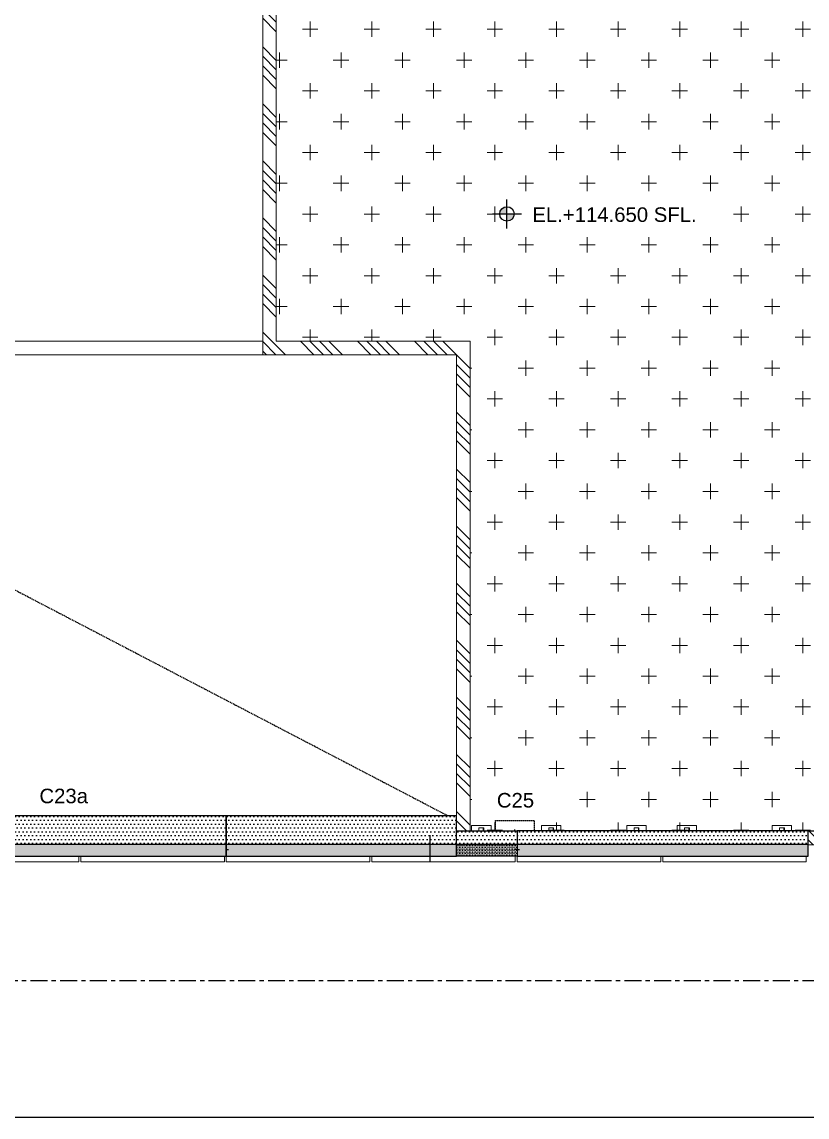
# Model space of a CAD drawing. Header units: millimetres. Extents: x 663313 to 1226001, y 1431724 to 1620898.
# Drawn here: x 762425 to 770522, y 1505819 to 1517107 of the extents above; entities that cross this region are included whole.
import ezdxf
from ezdxf.enums import TextEntityAlignment as Align

# ---------------------------------------------------------------- set-up
doc = ezdxf.new("R2010")
doc.units = ezdxf.units.MM
doc.set_wipeout_variables(frame=1)
for name, pattern in [('CENTER', [50.8, 31.75, -6.35, 6.35, -6.35]), ('HIDDEN', [0.375, 0.25, -0.125]), ('TA_GL_000.70000', [1.925, 0.7, -0.175, 0.175, -0.175, 0.7]), ('XKITLINE00', [0]), ('XKITLINE02', [4, 2, -2])]:
    doc.linetypes.add(name, pattern=pattern)
for name, color, linetype in [('000 - 0_SYM_DWG_GRIDLINE_MAIN_COLOR_251', 7, 'Continuous'), ('000 - 0_SYM_DWG_SLOPE-SYM_TEXT_COLOR_3', 7, 'Continuous'), ('000 - GRID', 7, 'CENTER'), ('010 - ASPG_FLASHING_HATCH_', 7, 'Continuous'), ('010 - ASPG_FLASHING_MAIN_COLOR_2', 7, 'Continuous'), ('010 - ASPG_FLASHING_MAIN_COLOR_4', 7, 'Continuous'), ('010 - ASPG_FLASHING_WIPEOUT_', 7, 'Continuous'), ('_PP-Dim', 7, 'Continuous'), ('BR', 7, 'Continuous'), ('CVA044__', 7, 'Continuous'), ('DIM', 7, 'Continuous'), ('TEXT', 7, 'Continuous')]:
    doc.layers.add(name, color=color, linetype=linetype)
doc.layers.add('A-FLOR-E', color=7, linetype='Continuous', lineweight=9)
doc.layers.add('Part', color=7, linetype='Continuous', lineweight=0)
doc.styles.add('Arial', font='arial.ttf')
doc.styles.add('TA', font='', dxfattribs={"height": 4.5})
doc.styles.get('TA').set_extended_font_data('Cordia New')
pattern_1 = [(0, (0, 0), (7.9375, 15.875), [0, -15.875])]
pattern_2 = [(0, (0, 0), (19.84375, 39.6875), [0, -39.6875])]

# ---------------------------------------------------------------- blocks, each defined once
blk = doc.blocks.new('*U4786')
at = {"layer": '000 - 0_SYM_DWG_GRIDLINE_MAIN_COLOR_251', "color": 7, "linetype": 'ByBlock', "ltscale": 5}
blk.add_line((76, 0), (-538, 0), dxfattribs=at)
at = {"color": 7, "style": 'TA', "flags": 1}
blk.add_attdef('LOCATION', (6, -6), '', height=4.5, rotation=270, dxfattribs=at)
at = {"layer": '000 - 0_SYM_DWG_SLOPE-SYM_TEXT_COLOR_3', "color": 7, "style": 'Arial'}
blk.add_attdef('GRID-HEAD', text='', height=4, rotation=180, dxfattribs=at).set_placement((154.09, 0), align=Align.MIDDLE_CENTER)
blk = doc.blocks.new('W-1-PP18-ST_ENT4_REV00_20260531-225107_LOPF_DIMS')
at = {"layer": '000 - GRID', "color": 7, "linetype": 'TA_GL_000.70000', "xscale": 50.00000000000038, "yscale": 50.00000000000038, "zscale": 50.00000000000038, "rotation": 180}
blk.add_blockref('*U4786', (0, -14800), dxfattribs=at)
blk = doc.blocks.new('po')
h = blk.add_hatch(color=7)
h.dxf.hatch_style = 1
edge = h.paths.add_edge_path()
edge.add_line((1.5, 0), (0, 0))
edge.add_line((0, 0), (0, -1.5))
edge.add_arc((0, 0), 1.5, 270, 360)
edge = h.paths.add_edge_path()
edge.add_line((-1.5, 0), (0, 0))
edge.add_line((0, 0), (0, 1.5))
edge.add_arc((0, 0), 1.5, 90, 180)
at = {"color": 7}
for p, q in [((0, -2.99), (0, 2.99)), ((-2.99, 0), (2.99, 0))]:
    blk.add_line(p, q, dxfattribs=at)
blk.add_circle((0, 0), 1.5, dxfattribs=at)
blk = doc.blocks.new('C25')
at = {"layer": 'BR', "color": 7}
for p, q in [((-0.034, 0), (0.034, 0)), ((0, 0.034), (0, -0.034))]:
    blk.add_line(p, q, dxfattribs=at)
at = {"layer": 'BR', "color": 7, "ltscale": 5}
blk.add_lwpolyline([(-0.125, 0.2), (0.125, 0.2), (0.125, -0.2), (-0.125, -0.2)], close=True, dxfattribs=at)
blk = doc.blocks.new('44')
at = {"layer": 'Part', "color": 7, "linetype": 'XKITLINE02', "lineweight": 0}
for p, q in [((19.989, 27.261), (19.789, 27.261)), ((19.989, 26.521), (19.789, 26.521)), ((19.989, 25.541), (19.789, 25.541)), ((19.989, 25.021), (19.789, 25.021)), ((19.989, 24.041), (19.789, 24.041)), ((19.989, 23.521), (19.789, 23.521)), ((19.989, 22.641), (19.789, 22.641)), ((19.989, 21.921), (19.789, 21.921)), ((19.989, 21.041), (19.789, 21.041)), ((19.989, 20.521), (19.789, 20.521)), ((19.989, 19.541), (19.789, 19.541))]:
    blk.add_line(p, q, dxfattribs=at)
at = {"layer": 'Part', "color": 7, "linetype": 'XKITLINE00', "lineweight": 0}
for points in [[(19.639, 26.811), (19.639, 28.291), (19.789, 28.291), (19.789, 26.811)], [(19.789, 26.791), (19.789, 25.311), (19.639, 25.311), (19.639, 26.791)], [(19.789, 25.291), (19.789, 23.811), (19.639, 23.811), (19.639, 25.291)], [(19.789, 23.791), (19.789, 22.311), (19.639, 22.311), (19.639, 23.791)], [(19.639, 20.811), (19.639, 22.291), (19.789, 22.291), (19.789, 20.811)], [(19.789, 20.791), (19.789, 19.311), (19.639, 19.311), (19.639, 20.791)]]:
    blk.add_lwpolyline(points, close=True, dxfattribs=at)
at = {"layer": 'Part', "color": 7, "linetype": 'HIDDEN', "lineweight": 0, "ltscale": 8}
for points in [[(19.789, 27.381), (19.779, 27.381), (19.779, 27.181), (19.789, 27.181)], [(19.789, 26.641), (19.779, 26.641), (19.779, 26.441), (19.789, 26.441)], [(19.789, 25.661), (19.779, 25.661), (19.779, 25.461), (19.789, 25.461)], [(19.789, 25.141), (19.779, 25.141), (19.779, 24.941), (19.789, 24.941)], [(19.789, 24.161), (19.779, 24.161), (19.779, 23.961), (19.789, 23.961)], [(19.789, 23.641), (19.779, 23.641), (19.779, 23.441), (19.789, 23.441)], [(19.789, 22.761), (19.779, 22.761), (19.779, 22.561), (19.789, 22.561)], [(19.789, 22.041), (19.779, 22.041), (19.779, 21.841), (19.789, 21.841)], [(19.789, 21.161), (19.779, 21.161), (19.779, 20.961), (19.789, 20.961)], [(19.789, 20.641), (19.779, 20.641), (19.779, 20.441), (19.789, 20.441)], [(19.789, 19.661), (19.779, 19.661), (19.779, 19.461), (19.789, 19.461)]]:
    blk.add_lwpolyline(points, dxfattribs=at)
for points in [[(19.814, 27.181), (20.014, 27.181), (20.014, 27.381), (19.814, 27.381)], [(19.814, 26.441), (20.014, 26.441), (20.014, 26.641), (19.814, 26.641)], [(19.814, 25.461), (20.014, 25.461), (20.014, 25.661), (19.814, 25.661)], [(19.814, 24.941), (20.014, 24.941), (20.014, 25.141), (19.814, 25.141)], [(19.814, 23.961), (20.014, 23.961), (20.014, 24.161), (19.814, 24.161)], [(19.814, 23.441), (20.014, 23.441), (20.014, 23.641), (19.814, 23.641)], [(19.814, 22.561), (20.014, 22.561), (20.014, 22.761), (19.814, 22.761)], [(19.814, 21.841), (20.014, 21.841), (20.014, 22.041), (19.814, 22.041)], [(19.814, 20.961), (20.014, 20.961), (20.014, 21.161), (19.814, 21.161)], [(19.814, 20.441), (20.014, 20.441), (20.014, 20.641), (19.814, 20.641)], [(19.814, 19.461), (20.014, 19.461), (20.014, 19.661), (19.814, 19.661)]]:
    blk.add_lwpolyline(points, close=True, dxfattribs=at)
at = {"layer": 'Part', "color": 7, "linetype": 'XKITLINE02', "lineweight": 0}
for points in [[(19.789, 27.256), (19.989, 27.256), (19.989, 27.306), (19.789, 27.306)], [(19.789, 26.516), (19.989, 26.516), (19.989, 26.566), (19.789, 26.566)], [(19.789, 25.536), (19.989, 25.536), (19.989, 25.586), (19.789, 25.586)], [(19.789, 25.016), (19.989, 25.016), (19.989, 25.066), (19.789, 25.066)], [(19.789, 24.036), (19.989, 24.036), (19.989, 24.086), (19.789, 24.086)], [(19.789, 23.516), (19.989, 23.516), (19.989, 23.566), (19.789, 23.566)], [(19.789, 22.636), (19.989, 22.636), (19.989, 22.686), (19.789, 22.686)], [(19.789, 21.916), (19.989, 21.916), (19.989, 21.966), (19.789, 21.966)], [(19.789, 21.036), (19.989, 21.036), (19.989, 21.086), (19.789, 21.086)], [(19.789, 20.516), (19.989, 20.516), (19.989, 20.566), (19.789, 20.566)], [(19.789, 19.536), (19.989, 19.536), (19.989, 19.586), (19.789, 19.586)]]:
    blk.add_lwpolyline(points, dxfattribs=at)
blk = doc.blocks.new('W-1-PP18-ST_ENT4_REV00_20260531-225334_LOPF_PL')
at = {"layer": 'A-FLOR-E'}
h = blk.add_hatch(dxfattribs=at)
h.set_pattern_fill('CROSS', scale=50)
h.set_pattern_definition([(0, (-663607876.36, -1524781034.1), (317.5, 317.5), [158.75, -476.25]), (90, (-663607797, -1524781113.48), (-317.5, 317.5), [158.75, -476.25])])
h.paths.add_polyline_path([(19110, -8210), (19110, -13360), (23992, -13360), (23968, -1700), (16485, -1700), (16485, -3485), (17110, -3485), (17110, -8210)])
at = {"layer": 'TEXT'}
h = blk.add_hatch(dxfattribs=at)
h.set_pattern_fill('ANSI34', scale=21.831008, angle=389.6127)
h.set_pattern_definition([(314.9986, (31061.48, -20146.6), (294.079, 294.065), []), (314.9986, (31061.47, -20244.64), (294.079, 294.065), []), (314.9986, (31061.47, -20342.66), (294.079, 294.065), []), (314.9986, (31061.47, -20440.7), (294.079, 294.065), [])])
h.paths.add_polyline_path([(21250, -1450), (21250, -1590), (24079, -1590), (24079, -1450)], flags=17)
h.paths.add_polyline_path([(18500, -1590), (18500, -1450), (16348, -1450), (16348, -1590)])
h.paths.add_polyline_path([(18500, -1450), (18500, -1590), (21250, -1590), (21250, -1450)], flags=17)
h.paths.add_polyline_path([(24220, -1450), (24080, -1450), (24080, -13260), (19110, -13260), (19110, -8210), (17110, -8210), (17110, -3485), (16485, -3485), (16485, -1575), (16345, -1575), (16345, -3625), (16970, -3625), (16970, -8350), (18970, -8350), (18970, -13400), (24220, -13400)])
at = {"layer": 'BR', "color": 7}
for p, q in [((19535, -13275), (19604, -13275)), ((19570, -13310), (19570, -13241))]:
    blk.add_line(p, q, dxfattribs=at)
at = {"layer": 'BR', "color": 7, "linetype": 'HIDDEN', "ltscale": 5}
blk.add_lwpolyline([(19370, -13400), (19370, -13150), (19770, -13150), (19770, -13400)], close=True, dxfattribs=at)
at = {"layer": 'DIM', "color": 7, "linetype": 'HIDDEN', "ltscale": 50}
blk.add_line((18970, -13150), (-2309, -2059), dxfattribs=at)
at = {"layer": 'DIM', "color": 7}
blk.add_line((18970, -13400), (13120, -13400), dxfattribs=at)
for points in [[(13119, -13150), (18970, -13150)], [(24080, -13260), (19710, -13260)]]:
    blk.add_lwpolyline(points, dxfattribs=at)
at = {"layer": 'Part', "color": 7, "linetype": 'XKITLINE00', "lineweight": 0}
for points in [[(18970, -13400), (18970, -8350), (16970, -8350), (16970, -3625), (16345, -3625), (16345, -1450)], [(16347, -1450), (24218, -1450), (24218, -13400), (18970, -13400)]]:
    blk.add_lwpolyline(points, dxfattribs=at)
for points in [[(17110, -8210), (17110, -3485), (16485, -3485), (16485, -1590), (24078, -1590), (24078, -13260), (19110, -13260), (19110, -8210)], [(12920, -13150), (12920, -3426), (16345, -3426), (16345, -3626), (13120, -3626), (13120, -8210), (16970, -8210), (16970, -8350), (13120, -8350), (13120, -13150)]]:
    blk.add_lwpolyline(points, close=True, dxfattribs=at)
at = {"color": 7, "xscale": 50.00000000000001, "yscale": 50.00000000000001, "zscale": 50.00000000000001}
blk.add_blockref('po', (19489, -6898), dxfattribs=at)
at = {"layer": 'DIM', "color": 7, "xscale": 1000, "yscale": 1000, "zscale": 1000, "rotation": 89.99860517248617}
blk.add_blockref('C25', (14920, -13275), dxfattribs=at)
at = {"layer": 'CVA044__', "color": 7, "char_height": 150, "attachment_point": 5, "style": 'Arial', "bg_fill": 3, "box_fill_scale": 1.1, "bg_fill_color": 256, "bg_fill_true_color": 13158600, "bg_fill_transparency": 0}
for s, insert in [('\\A1;C23a', (14918, -12898)), ('\\A1;C25', (19577, -12942))]:
    blk.add_mtext(s, dxfattribs=dict(at, insert=insert))
at = {"layer": 'DIM', "color": 7, "insert": (20598, -6906), "char_height": 150, "attachment_point": 5, "rotation": 359.9986, "style": 'Arial', "bg_fill": 3, "box_fill_scale": 1.1, "bg_fill_color": 256, "bg_fill_true_color": 13158600, "bg_fill_transparency": 0}
blk.add_mtext('\\A1;EL.+114.650 SFL.', dxfattribs=at)
at = {"color": 7, "xscale": 1000.000000000001, "yscale": 1000.000000000001, "zscale": 1000.000000000001, "rotation": 90}
blk.add_blockref('44', (41886, -33214), dxfattribs=at)
blk = doc.blocks.new('*U6314')
at = {"color": 7}
blk.add_wipeout([(0, -52), (3000, -52), (3000, -348), (0, -348)], dxfattribs=at).dxf.layer = '010 - ASPG_FLASHING_WIPEOUT_'
at = {"layer": '010 - ASPG_FLASHING_HATCH_'}
h = blk.add_hatch(dxfattribs=at)
h.set_pattern_fill('DOTS', scale=0.5)
h.set_pattern_definition(pattern_2)
h.paths.add_polyline_path([(0, -52), (3000, -52), (3000, -348), (0, -348)])
at = {"layer": '010 - ASPG_FLASHING_MAIN_COLOR_2', "color": 7}
blk.add_lwpolyline([(0, -52), (3000, -52), (3000, -348), (0, -348)], close=True, dxfattribs=at)
at = {"color": 7}
blk.add_wipeout([(0, 69.3), (3000, 69.3), (3000, -52), (0, -52)], dxfattribs=at).dxf.layer = '010 - ASPG_FLASHING_WIPEOUT_'
at = {"layer": '010 - ASPG_FLASHING_HATCH_'}
h = blk.add_hatch(dxfattribs=at)
h.set_pattern_fill('DOTS', scale=0.2)
h.set_pattern_definition(pattern_1)
h.paths.add_polyline_path([(0, 69.3), (3000, 69.3), (3000, -52), (0, -52)])
at = {"layer": '010 - ASPG_FLASHING_MAIN_COLOR_4', "color": 7}
blk.add_lwpolyline([(0, 69.3), (3000, 69.3), (3000, -52), (0, -52)], close=True, dxfattribs=at)
at = {"layer": 'Defpoints', "color": 7}
blk.add_line((0, 2), (25, 2), dxfattribs=at)
blk.add_line((0, 2), (25, 2), dxfattribs=at)
blk = doc.blocks.new('*U6313')
at = {"color": 7}
blk.add_wipeout([(0, -52), (2376, -52), (2376, -348), (0, -348)], dxfattribs=at).dxf.layer = '010 - ASPG_FLASHING_WIPEOUT_'
at = {"layer": '010 - ASPG_FLASHING_HATCH_'}
h = blk.add_hatch(dxfattribs=at)
h.set_pattern_fill('DOTS', scale=0.5)
h.set_pattern_definition(pattern_2)
h.paths.add_polyline_path([(0, -52), (2376, -52), (2376, -348), (0, -348)])
at = {"layer": '010 - ASPG_FLASHING_MAIN_COLOR_2', "color": 7}
blk.add_lwpolyline([(0, -52), (2376, -52), (2376, -348), (0, -348)], close=True, dxfattribs=at)
at = {"color": 7}
blk.add_wipeout([(0, 69), (2376, 69), (2376, -52), (0, -52)], dxfattribs=at).dxf.layer = '010 - ASPG_FLASHING_WIPEOUT_'
at = {"layer": '010 - ASPG_FLASHING_HATCH_'}
h = blk.add_hatch(dxfattribs=at)
h.set_pattern_fill('DOTS', scale=0.2)
h.set_pattern_definition(pattern_1)
h.paths.add_polyline_path([(0, 69), (2376, 69), (2376, -52), (0, -52)])
at = {"layer": '010 - ASPG_FLASHING_MAIN_COLOR_4', "color": 7}
blk.add_lwpolyline([(0, 69), (2376, 69), (2376, -52), (0, -52)], close=True, dxfattribs=at)
at = {"layer": 'Defpoints', "color": 7}
blk.add_line((0, 2), (25, 2), dxfattribs=at)
blk.add_line((0, 2), (25, 2), dxfattribs=at)
blk = doc.blocks.new('*U6315')
at = {"color": 7}
blk.add_wipeout([(0, -52), (3000, -52), (3000, -193), (0, -193)], dxfattribs=at).dxf.layer = '010 - ASPG_FLASHING_WIPEOUT_'
at = {"layer": '010 - ASPG_FLASHING_HATCH_'}
h = blk.add_hatch(dxfattribs=at)
h.set_pattern_fill('DOTS', scale=0.5)
h.set_pattern_definition(pattern_2)
h.paths.add_polyline_path([(0, -52), (3000, -52), (3000, -193), (0, -193)])
at = {"layer": '010 - ASPG_FLASHING_MAIN_COLOR_2', "color": 7}
blk.add_lwpolyline([(0, -52), (3000, -52), (3000, -193), (0, -193)], close=True, dxfattribs=at)
at = {"color": 7}
blk.add_wipeout([(0, 69.3), (3000, 69.3), (3000, -52), (0, -52)], dxfattribs=at).dxf.layer = '010 - ASPG_FLASHING_WIPEOUT_'
at = {"layer": '010 - ASPG_FLASHING_HATCH_'}
h = blk.add_hatch(dxfattribs=at)
h.set_pattern_fill('DOTS', scale=0.2)
h.set_pattern_definition(pattern_1)
h.paths.add_polyline_path([(0, 69.3), (3000, 69.3), (3000, -52), (0, -52)])
at = {"layer": '010 - ASPG_FLASHING_MAIN_COLOR_4', "color": 7}
blk.add_lwpolyline([(0, 69.3), (3000, 69.3), (3000, -52), (0, -52)], close=True, dxfattribs=at)
at = {"layer": 'Defpoints', "color": 7}
blk.add_line((0, 2), (25, 2), dxfattribs=at)
blk.add_line((0, 2), (25, 2), dxfattribs=at)
blk = doc.blocks.new('*U6316')
at = {"color": 7}
blk.add_wipeout([(0, -52), (624, -52), (624, -193), (0, -193)], dxfattribs=at).dxf.layer = '010 - ASPG_FLASHING_WIPEOUT_'
at = {"layer": '010 - ASPG_FLASHING_HATCH_'}
h = blk.add_hatch(dxfattribs=at)
h.set_pattern_fill('DOTS', scale=0.5)
h.set_pattern_definition(pattern_2)
h.paths.add_polyline_path([(0, -52), (624, -52), (624, -193), (0, -193)])
at = {"layer": '010 - ASPG_FLASHING_MAIN_COLOR_2', "color": 7}
blk.add_lwpolyline([(0, -52), (624, -52), (624, -193), (0, -193)], close=True, dxfattribs=at)
at = {"color": 7}
blk.add_wipeout([(0, 69), (624, 69), (624, -52), (0, -52)], dxfattribs=at).dxf.layer = '010 - ASPG_FLASHING_WIPEOUT_'
at = {"layer": '010 - ASPG_FLASHING_HATCH_'}
h = blk.add_hatch(dxfattribs=at)
h.set_pattern_fill('DOTS', scale=0.2)
h.set_pattern_definition(pattern_1)
h.paths.add_polyline_path([(0, 69), (624, 69), (624, -52), (0, -52)])
at = {"layer": '010 - ASPG_FLASHING_MAIN_COLOR_4', "color": 7}
blk.add_lwpolyline([(0, 69), (624, 69), (624, -52), (0, -52)], close=True, dxfattribs=at)
at = {"layer": 'Defpoints', "color": 7}
blk.add_line((0, 2), (25, 2), dxfattribs=at)
blk.add_line((0, 2), (25, 2), dxfattribs=at)
blk = doc.blocks.new('W-1-PP18-ST_ENT4_REV00_20260617-033902_ASPG_FLASHING')
at = {"color": 7, "xscale": -1, "rotation": 180}
for name, p in [('*U6314', (13594, -13448)), ('*U6315', (19594, -13448))]:
    blk.add_blockref(name, p, dxfattribs=at)
blk.add_blockref('*U6313', (16594, -13448), dxfattribs=at)
at = {"color": 7}
blk.add_line((18698, -13575), (18698, -13300), dxfattribs=at)
at = {"color": 7, "rotation": 180}
blk.add_blockref('*U6316', (19594, -13448), dxfattribs=at)

msp = doc.modelspace()

# ---------------------------------------------------------------- linework, layer by layer
at = {"layer": '_PP-Dim', "color": 7}
msp.add_lwpolyline([(737862.5634, 1505819.1136), (776612.5634, 1505819.1136), (776612.5634, 1525819.1136), (737862.5634, 1525819.1136)], close=True, dxfattribs=at)

# ---------------------------------------------------------------- block references
at = {"layer": 'DIM', "color": 7}
msp.add_blockref('W-1-PP18-ST_ENT4_REV00_20260531-225107_LOPF_DIMS', (747937.9499, 1522025.7857), dxfattribs=at)

# ---------------------------------------------------------------- next in the draw order: block references
msp.add_blockref('W-1-PP18-ST_ENT4_REV00_20260531-225334_LOPF_PL', (747937.9499, 1522025.7857), dxfattribs=at)

# ---------------------------------------------------------------- next in the draw order: block references
msp.add_blockref('W-1-PP18-ST_ENT4_REV00_20260531-225107_LOPF_DIMS', (747937.9499, 1522025.7857), dxfattribs=at)

# ---------------------------------------------------------------- next in the draw order: block references
at = {"color": 7}
msp.add_blockref('W-1-PP18-ST_ENT4_REV00_20260617-033902_ASPG_FLASHING', (747937.9499, 1522025.7857), dxfattribs=at)

doc.saveas('drawing.dxf')
